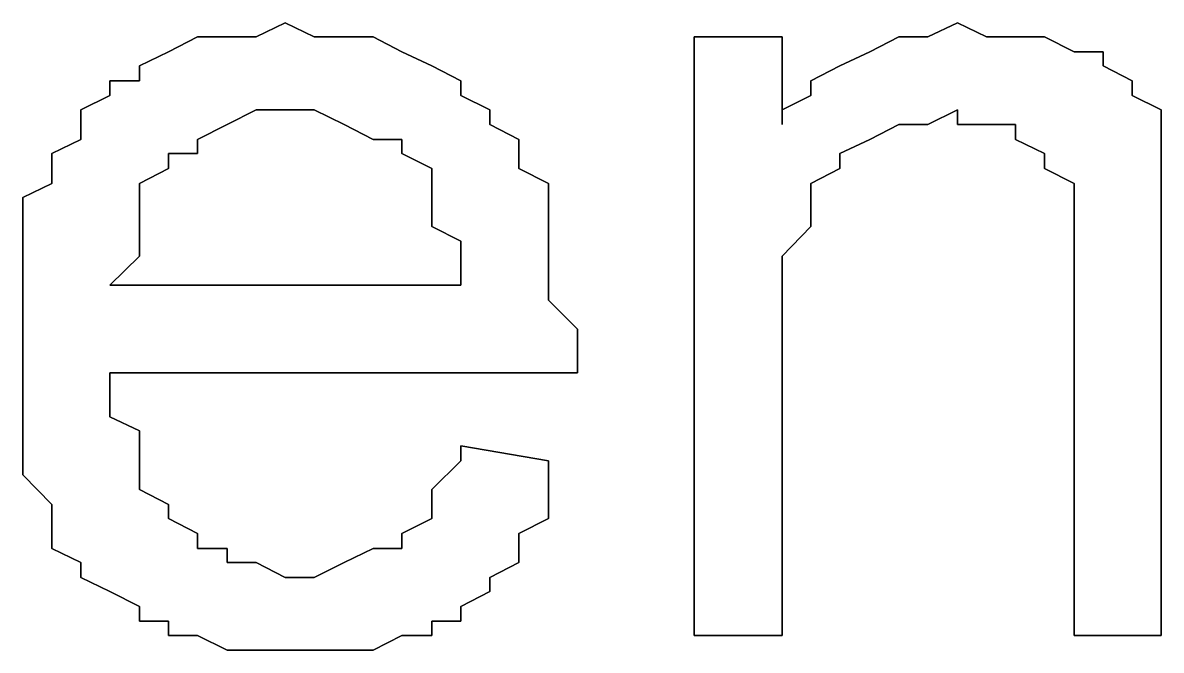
# Model space of a CAD drawing. Header units: metres. Extents: x 2.9 to 42.8, y 1.7 to 28.7.
# Drawn here: x 39.5182 to 39.6557, y 22.733 to 22.8088 of the extents above; entities that cross this region are included whole.
import ezdxf

# ---------------------------------------------------------------- set-up
doc = ezdxf.new("R2010")
doc.units = ezdxf.units.M
doc.layers.add('GRIS', color=8, linetype='Continuous')

msp = doc.modelspace()

# ---------------------------------------------------------------- linework, layer by layer
at = {"layer": 'GRIS', "lineweight": -3}
for points in [[(39.5499, 22.8088), (39.5464, 22.8071), (39.5499, 22.8088)], [(39.5534, 22.8071), (39.5499, 22.8088), (39.5534, 22.8071)], [(39.6311, 22.8088), (39.6275, 22.8071), (39.6311, 22.8088)], [(39.6346, 22.8071), (39.6311, 22.8088), (39.6346, 22.8071)], [(39.5393, 22.8071), (39.5358, 22.8053), (39.5393, 22.8071)], [(39.5429, 22.8071), (39.5393, 22.8071), (39.5429, 22.8071)], [(39.5464, 22.8071), (39.5429, 22.8071), (39.5464, 22.8071)], [(39.557, 22.8071), (39.5534, 22.8071), (39.557, 22.8071)], [(39.5605, 22.8071), (39.557, 22.8071), (39.5605, 22.8071)], [(39.564, 22.8053), (39.5605, 22.8071), (39.564, 22.8053)], [(39.6099, 22.8071), (39.5993, 22.8071), (39.6099, 22.8071)], [(39.5993, 22.8071), (39.5993, 22.7348), (39.5993, 22.8071)], [(39.6099, 22.7965), (39.6099, 22.8071), (39.6099, 22.7965)], [(39.624, 22.8071), (39.6205, 22.8053), (39.624, 22.8071)], [(39.6275, 22.8071), (39.624, 22.8071), (39.6275, 22.8071)], [(39.6381, 22.8071), (39.6346, 22.8071), (39.6381, 22.8071)], [(39.6416, 22.8071), (39.6381, 22.8071), (39.6416, 22.8071)], [(39.6452, 22.8053), (39.6416, 22.8071), (39.6452, 22.8053)], [(39.5358, 22.8053), (39.5323, 22.8036), (39.5358, 22.8053)], [(39.5676, 22.8036), (39.564, 22.8053), (39.5676, 22.8036)], [(39.6205, 22.8053), (39.6169, 22.8036), (39.6205, 22.8053)], [(39.6487, 22.8053), (39.6452, 22.8053), (39.6487, 22.8053)], [(39.6487, 22.8036), (39.6487, 22.8053), (39.6487, 22.8036)], [(39.5323, 22.8036), (39.5323, 22.8018), (39.5323, 22.8036)], [(39.5711, 22.8018), (39.5676, 22.8036), (39.5711, 22.8018)], [(39.6169, 22.8036), (39.6134, 22.8018), (39.6169, 22.8036)], [(39.6522, 22.8018), (39.6487, 22.8036), (39.6522, 22.8018)], [(39.5323, 22.8018), (39.5287, 22.8018), (39.5323, 22.8018)], [(39.5287, 22.8018), (39.5287, 22.8), (39.5287, 22.8018)], [(39.5711, 22.8), (39.5711, 22.8018), (39.5711, 22.8)], [(39.6134, 22.8018), (39.6134, 22.8), (39.6134, 22.8018)], [(39.6522, 22.8), (39.6522, 22.8018), (39.6522, 22.8)], [(39.5287, 22.8), (39.5252, 22.7983), (39.5287, 22.8)], [(39.5746, 22.7983), (39.5711, 22.8), (39.5746, 22.7983)], [(39.6134, 22.8), (39.6099, 22.7983), (39.6134, 22.8)], [(39.6557, 22.7983), (39.6522, 22.8), (39.6557, 22.7983)], [(39.5252, 22.7983), (39.5252, 22.7965), (39.5252, 22.7983)], [(39.5429, 22.7965), (39.5464, 22.7983), (39.5429, 22.7965)], [(39.5464, 22.7983), (39.5499, 22.7983), (39.5464, 22.7983)], [(39.5499, 22.7983), (39.5534, 22.7983), (39.5499, 22.7983)], [(39.5534, 22.7983), (39.557, 22.7965), (39.5534, 22.7983)], [(39.5746, 22.7965), (39.5746, 22.7983), (39.5746, 22.7965)], [(39.6099, 22.7983), (39.6099, 22.7965), (39.6099, 22.7983)], [(39.6275, 22.7965), (39.6311, 22.7983), (39.6275, 22.7965)], [(39.6311, 22.7983), (39.6311, 22.7965), (39.6311, 22.7983)], [(39.6557, 22.7947), (39.6557, 22.7983), (39.6557, 22.7947)], [(39.5252, 22.7965), (39.5252, 22.7947), (39.5252, 22.7965)], [(39.5393, 22.7947), (39.5429, 22.7965), (39.5393, 22.7947)], [(39.557, 22.7965), (39.5605, 22.7947), (39.557, 22.7965)], [(39.5781, 22.7947), (39.5746, 22.7965), (39.5781, 22.7947)], [(39.6205, 22.7947), (39.624, 22.7965), (39.6205, 22.7947)], [(39.624, 22.7965), (39.6275, 22.7965), (39.624, 22.7965)], [(39.6311, 22.7965), (39.6346, 22.7965), (39.6311, 22.7965)], [(39.6346, 22.7965), (39.6381, 22.7965), (39.6346, 22.7965)], [(39.6381, 22.7965), (39.6381, 22.7947), (39.6381, 22.7965)], [(39.5252, 22.7947), (39.5217, 22.793), (39.5252, 22.7947)], [(39.5393, 22.793), (39.5393, 22.7947), (39.5393, 22.793)], [(39.5605, 22.7947), (39.564, 22.7947), (39.5605, 22.7947)], [(39.564, 22.7947), (39.564, 22.793), (39.564, 22.7947)], [(39.5781, 22.793), (39.5781, 22.7947), (39.5781, 22.793)], [(39.6169, 22.793), (39.6205, 22.7947), (39.6169, 22.793)], [(39.6381, 22.7947), (39.6416, 22.793), (39.6381, 22.7947)], [(39.6557, 22.793), (39.6557, 22.7947), (39.6557, 22.793)], [(39.5217, 22.793), (39.5217, 22.7912), (39.5217, 22.793)], [(39.5358, 22.7912), (39.5358, 22.793), (39.5358, 22.7912)], [(39.5358, 22.793), (39.5393, 22.793), (39.5358, 22.793)], [(39.564, 22.793), (39.5676, 22.7912), (39.564, 22.793)], [(39.5781, 22.7912), (39.5781, 22.793), (39.5781, 22.7912)], [(39.6169, 22.7912), (39.6169, 22.793), (39.6169, 22.7912)], [(39.6416, 22.793), (39.6416, 22.7912), (39.6416, 22.793)], [(39.6557, 22.7912), (39.6557, 22.793), (39.6557, 22.7912)], [(39.5217, 22.7912), (39.5217, 22.7894), (39.5217, 22.7912)], [(39.5323, 22.7894), (39.5358, 22.7912), (39.5323, 22.7894)], [(39.5676, 22.7912), (39.5676, 22.7894), (39.5676, 22.7912)], [(39.5817, 22.7894), (39.5781, 22.7912), (39.5817, 22.7894)], [(39.6134, 22.7894), (39.6169, 22.7912), (39.6134, 22.7894)], [(39.6416, 22.7912), (39.6452, 22.7894), (39.6416, 22.7912)], [(39.6557, 22.7894), (39.6557, 22.7912), (39.6557, 22.7894)], [(39.5217, 22.7894), (39.5182, 22.7877), (39.5217, 22.7894)], [(39.5323, 22.7877), (39.5323, 22.7894), (39.5323, 22.7877)], [(39.5676, 22.7894), (39.5676, 22.7877), (39.5676, 22.7894)], [(39.5817, 22.7877), (39.5817, 22.7894), (39.5817, 22.7877)], [(39.6134, 22.7877), (39.6134, 22.7894), (39.6134, 22.7877)], [(39.6452, 22.7894), (39.6452, 22.7877), (39.6452, 22.7894)], [(39.6557, 22.7877), (39.6557, 22.7894), (39.6557, 22.7877)], [(39.5182, 22.7877), (39.5182, 22.7842), (39.5182, 22.7877)], [(39.5323, 22.7842), (39.5323, 22.7877), (39.5323, 22.7842)], [(39.5676, 22.7877), (39.5676, 22.7842), (39.5676, 22.7877)], [(39.5817, 22.7842), (39.5817, 22.7877), (39.5817, 22.7842)], [(39.6134, 22.7859), (39.6134, 22.7877), (39.6134, 22.7859)], [(39.6452, 22.7877), (39.6452, 22.7859), (39.6452, 22.7877)], [(39.6557, 22.7842), (39.6557, 22.7877), (39.6557, 22.7842)], [(39.6134, 22.7842), (39.6134, 22.7859), (39.6134, 22.7842)], [(39.6452, 22.7859), (39.6452, 22.7842), (39.6452, 22.7859)], [(39.5182, 22.7842), (39.5182, 22.7824), (39.5182, 22.7842)], [(39.5323, 22.7824), (39.5323, 22.7842), (39.5323, 22.7824)], [(39.5676, 22.7842), (39.5711, 22.7824), (39.5676, 22.7842)], [(39.5817, 22.7824), (39.5817, 22.7842), (39.5817, 22.7824)], [(39.6099, 22.7806), (39.6134, 22.7842), (39.6099, 22.7806)], [(39.6452, 22.7842), (39.6452, 22.7806), (39.6452, 22.7842)], [(39.6557, 22.7824), (39.6557, 22.7842), (39.6557, 22.7824)], [(39.5182, 22.7824), (39.5182, 22.7806), (39.5182, 22.7824)], [(39.5323, 22.7806), (39.5323, 22.7824), (39.5323, 22.7806)], [(39.5711, 22.7824), (39.5711, 22.7806), (39.5711, 22.7824)], [(39.5817, 22.7806), (39.5817, 22.7824), (39.5817, 22.7806)], [(39.6557, 22.7789), (39.6557, 22.7824), (39.6557, 22.7789)], [(39.5182, 22.7806), (39.5182, 22.7771), (39.5182, 22.7806)], [(39.5287, 22.7771), (39.5323, 22.7806), (39.5287, 22.7771)], [(39.5711, 22.7806), (39.5711, 22.7771), (39.5711, 22.7806)], [(39.5817, 22.7771), (39.5817, 22.7806), (39.5817, 22.7771)], [(39.6099, 22.7789), (39.6099, 22.7806), (39.6099, 22.7789)], [(39.6452, 22.7806), (39.6452, 22.7789), (39.6452, 22.7806)], [(39.6099, 22.7753), (39.6099, 22.7789), (39.6099, 22.7753)], [(39.6452, 22.7789), (39.6452, 22.7348), (39.6452, 22.7789)], [(39.6557, 22.7348), (39.6557, 22.7789), (39.6557, 22.7348)], [(39.5182, 22.7771), (39.5182, 22.7753), (39.5182, 22.7771)], [(39.5711, 22.7771), (39.5287, 22.7771), (39.5711, 22.7771)], [(39.5817, 22.7753), (39.5817, 22.7771), (39.5817, 22.7753)], [(39.5182, 22.7753), (39.5182, 22.7718), (39.5182, 22.7753)], [(39.5852, 22.7718), (39.5817, 22.7753), (39.5852, 22.7718)], [(39.6099, 22.7736), (39.6099, 22.7753), (39.6099, 22.7736)], [(39.6099, 22.7348), (39.6099, 22.7736), (39.6099, 22.7348)], [(39.5182, 22.7718), (39.5182, 22.77), (39.5182, 22.7718)], [(39.5852, 22.77), (39.5852, 22.7718), (39.5852, 22.77)], [(39.5182, 22.77), (39.5182, 22.7683), (39.5182, 22.77)], [(39.5852, 22.7683), (39.5852, 22.77), (39.5852, 22.7683)], [(39.5182, 22.7683), (39.5182, 22.7647), (39.5182, 22.7683)], [(39.5852, 22.7665), (39.5852, 22.7683), (39.5852, 22.7665)], [(39.5287, 22.7647), (39.5287, 22.7665), (39.5287, 22.7647)], [(39.5287, 22.7665), (39.5852, 22.7665), (39.5287, 22.7665)], [(39.5182, 22.7647), (39.5182, 22.763), (39.5182, 22.7647)], [(39.5287, 22.7612), (39.5287, 22.7647), (39.5287, 22.7612)], [(39.5182, 22.763), (39.5182, 22.7595), (39.5182, 22.763)], [(39.5323, 22.7595), (39.5287, 22.7612), (39.5323, 22.7595)], [(39.5182, 22.7595), (39.5182, 22.7577), (39.5182, 22.7595)], [(39.5323, 22.7577), (39.5323, 22.7595), (39.5323, 22.7577)], [(39.5182, 22.7577), (39.5182, 22.7559), (39.5182, 22.7577)], [(39.5323, 22.7542), (39.5323, 22.7577), (39.5323, 22.7542)], [(39.5711, 22.7577), (39.5711, 22.7559), (39.5711, 22.7577)], [(39.5817, 22.7559), (39.5711, 22.7577), (39.5817, 22.7559)], [(39.5182, 22.7559), (39.5182, 22.7542), (39.5182, 22.7559)], [(39.5711, 22.7559), (39.5676, 22.7524), (39.5711, 22.7559)], [(39.5817, 22.7524), (39.5817, 22.7559), (39.5817, 22.7524)], [(39.5182, 22.7542), (39.5217, 22.7506), (39.5182, 22.7542)], [(39.5323, 22.7524), (39.5323, 22.7542), (39.5323, 22.7524)], [(39.5358, 22.7506), (39.5323, 22.7524), (39.5358, 22.7506)], [(39.5676, 22.7524), (39.5676, 22.7506), (39.5676, 22.7524)], [(39.5817, 22.7506), (39.5817, 22.7524), (39.5817, 22.7506)], [(39.5217, 22.7506), (39.5217, 22.7489), (39.5217, 22.7506)], [(39.5358, 22.7489), (39.5358, 22.7506), (39.5358, 22.7489)], [(39.5676, 22.7506), (39.5676, 22.7489), (39.5676, 22.7506)], [(39.5817, 22.7489), (39.5817, 22.7506), (39.5817, 22.7489)], [(39.5217, 22.7489), (39.5217, 22.7471), (39.5217, 22.7489)], [(39.5393, 22.7471), (39.5358, 22.7489), (39.5393, 22.7471)], [(39.5676, 22.7489), (39.564, 22.7471), (39.5676, 22.7489)], [(39.5781, 22.7471), (39.5817, 22.7489), (39.5781, 22.7471)], [(39.5217, 22.7471), (39.5217, 22.7453), (39.5217, 22.7471)], [(39.5393, 22.7453), (39.5393, 22.7471), (39.5393, 22.7453)], [(39.564, 22.7471), (39.564, 22.7453), (39.564, 22.7471)], [(39.5781, 22.7453), (39.5781, 22.7471), (39.5781, 22.7453)], [(39.5217, 22.7453), (39.5252, 22.7436), (39.5217, 22.7453)], [(39.5429, 22.7453), (39.5393, 22.7453), (39.5429, 22.7453)], [(39.5429, 22.7436), (39.5429, 22.7453), (39.5429, 22.7436)], [(39.5605, 22.7453), (39.557, 22.7436), (39.5605, 22.7453)], [(39.564, 22.7453), (39.5605, 22.7453), (39.564, 22.7453)], [(39.5781, 22.7436), (39.5781, 22.7453), (39.5781, 22.7436)], [(39.5252, 22.7436), (39.5252, 22.7418), (39.5252, 22.7436)], [(39.5464, 22.7436), (39.5429, 22.7436), (39.5464, 22.7436)], [(39.5499, 22.7418), (39.5464, 22.7436), (39.5499, 22.7418)], [(39.557, 22.7436), (39.5534, 22.7418), (39.557, 22.7436)], [(39.5746, 22.7418), (39.5781, 22.7436), (39.5746, 22.7418)], [(39.5252, 22.7418), (39.5287, 22.7401), (39.5252, 22.7418)], [(39.5534, 22.7418), (39.5499, 22.7418), (39.5534, 22.7418)], [(39.5746, 22.7401), (39.5746, 22.7418), (39.5746, 22.7401)], [(39.5287, 22.7401), (39.5323, 22.7383), (39.5287, 22.7401)], [(39.5711, 22.7383), (39.5746, 22.7401), (39.5711, 22.7383)], [(39.5323, 22.7383), (39.5323, 22.7365), (39.5323, 22.7383)], [(39.5711, 22.7365), (39.5711, 22.7383), (39.5711, 22.7365)], [(39.5323, 22.7365), (39.5358, 22.7365), (39.5323, 22.7365)], [(39.5358, 22.7365), (39.5358, 22.7348), (39.5358, 22.7365)], [(39.5676, 22.7348), (39.5676, 22.7365), (39.5676, 22.7348)], [(39.5676, 22.7365), (39.5711, 22.7365), (39.5676, 22.7365)], [(39.5358, 22.7348), (39.5393, 22.7348), (39.5358, 22.7348)], [(39.5393, 22.7348), (39.5429, 22.733), (39.5393, 22.7348)], [(39.5605, 22.733), (39.564, 22.7348), (39.5605, 22.733)], [(39.564, 22.7348), (39.5676, 22.7348), (39.564, 22.7348)], [(39.5993, 22.7348), (39.6099, 22.7348), (39.5993, 22.7348)], [(39.6452, 22.7348), (39.6557, 22.7348), (39.6452, 22.7348)], [(39.5429, 22.733), (39.5464, 22.733), (39.5429, 22.733)], [(39.5464, 22.733), (39.5499, 22.733), (39.5464, 22.733)], [(39.5499, 22.733), (39.5534, 22.733), (39.5499, 22.733)], [(39.5534, 22.733), (39.557, 22.733), (39.5534, 22.733)], [(39.557, 22.733), (39.5605, 22.733), (39.557, 22.733)]]:
    msp.add_lwpolyline(points, dxfattribs=at)

doc.saveas('drawing.dxf')
